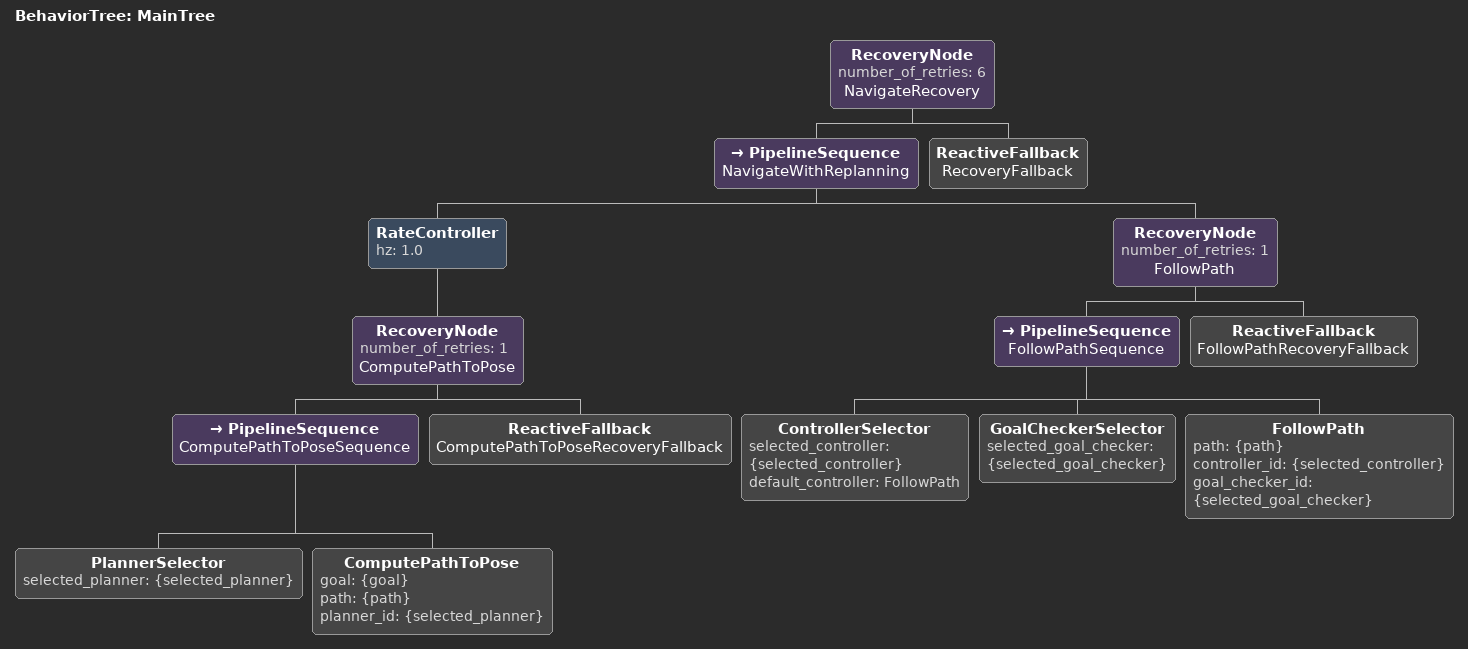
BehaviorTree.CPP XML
<root main_tree_to_execute="MainTree">
  <BehaviorTree ID="MainTree">
    <RecoveryNode number_of_retries="6" name="NavigateRecovery">
      <PipelineSequence name="NavigateWithReplanning">
        <RateController hz="1.0">

          <RecoveryNode number_of_retries="1" name="ComputePathToPose">
            <PipelineSequence name="ComputePathToPoseSequence">
              <PlannerSelector selected_planner="{selected_planner}" />
              <ComputePathToPose goal="{goal}" path="{path}" planner_id="{selected_planner}" />
            </PipelineSequence>
            <ReactiveFallback name="ComputePathToPoseRecoveryFallback">
            </ReactiveFallback>
          </RecoveryNode>

        </RateController>

        <RecoveryNode number_of_retries="1" name="FollowPath">
          <PipelineSequence name="FollowPathSequence">
            <ControllerSelector selected_controller="{selected_controller}" default_controller="FollowPath" />
            <GoalCheckerSelector selected_goal_checker="{selected_goal_checker}"/>
            <FollowPath path="{path}" controller_id="{selected_controller}" goal_checker_id="{selected_goal_checker}" />
          </PipelineSequence>
          <ReactiveFallback name="FollowPathRecoveryFallback">
          </ReactiveFallback>
      </RecoveryNode>

      </PipelineSequence>
      <ReactiveFallback name="RecoveryFallback">
      </ReactiveFallback>
    </RecoveryNode>
  </BehaviorTree>
</root>
